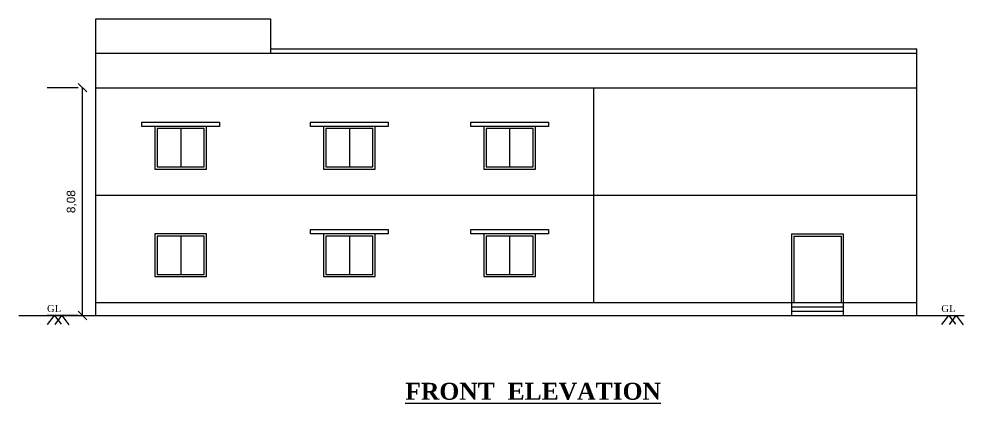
# Model space of a CAD drawing. Header units: metres. Extents: x 2063 to 2266, y 1708 to 2054.
# Drawn here: x 2165.86 to 2199.37, y 1991.83 to 2005.46 of the extents above; entities that cross this region are included whole.
import ezdxf

# ---------------------------------------------------------------- set-up
doc = ezdxf.new("R2010")
doc.units = ezdxf.units.M
doc.styles.get("Standard").update_dxf_attribs({"font": 'arial.ttf'})
doc.styles.add('TIMES NEW ROMAN', font='times.ttf')
doc.dimstyles.new('ISO-25', dxfattribs={"dimtxt": 2.5, "dimasz": 2.5, "dimexe": 1.25, "dimexo": 0.625, "dimtad": 1, "dimtxsty": 'Standard', "dimcen": 2.5, "dimadec": 0, "dimazin": 0, "dimtfac": 1, "dimtmove": 0, "dimatfit": 3, "dimfxl": 0, "dimarcsym": 0})

# ---------------------------------------------------------------- blocks, each defined once
blk = doc.blocks.new('_Oblique')
at = {"color": 0, "linetype": 'ByBlock', "lineweight": -2}
blk.add_line((-0.5, -0.5), (0.5, 0.5), dxfattribs=at)
blk = doc.blocks.new('*D68')
at = {"color": 0, "lineweight": -2}
for p, q in [((2167.96222629992, 2003.016362001028), (2166.867560776044, 2003.016362001028)), ((2168.117560776043, 1994.936362001028), (2168.117560776043, 2003.016362001028)), ((2167.962226299922, 1994.936362001028), (2166.867560776044, 1994.936362001028))]:
    blk.add_line(p, q, dxfattribs=at)
at = {"layer": 'Defpoints', "color": 0}
for p in [(2168.117560776043, 2003.016362001028), (2168.58722629992, 2003.016362001028), (2168.587226299922, 1994.936362001028)]:
    blk.add_point(p, dxfattribs=at)
at = {"color": 0, "lineweight": -2, "xscale": 0.3, "yscale": 0.3, "zscale": 0.3}
for p, rotation in [((2168.117560776043, 2003.016362001028), 90), ((2168.117560776043, 1994.936362001028), 270)]:
    blk.add_blockref('_Oblique', p, dxfattribs=dict(at, rotation=rotation))
at = {"color": 0, "insert": (2167.737274282183, 1998.976362001027), "char_height": 0.3, "attachment_point": 5, "rotation": 90}
blk.add_mtext('8,08', dxfattribs=at)

msp = doc.modelspace()

# ---------------------------------------------------------------- linework, layer by layer
for p, q in [((2168.587226299921, 1994.936362001027, 19.76520000000002), (2168.587226299919, 2005.456362001027, 19.76520000000002)), ((2168.587226299921, 2005.456362001027), (2174.778226299922, 2005.456362001027)), ((2174.778226299921, 2005.456362001027, 3.12106949447644), (2174.778226299921, 2004.236362001027, 3.12106949447644)), ((2174.778226299921, 2004.396362001027), (2197.697226299927, 2004.396362001027)), ((2197.697226299927, 2004.236362001027), (2197.697226299927, 2004.396362001027)), ((2168.587226299921, 2004.236362001027), (2197.697226299927, 2004.236362001027)), ((2197.697226299927, 1994.936362001027, 19.76520000000002), (2197.697226299927, 2004.236362001027, 19.76520000000002)), ((2168.587226299921, 2003.016362001027), (2197.697226299927, 2003.016362001027)), ((2186.240226299919, 1995.396362001027, 19.76520000000002), (2186.240226299919, 2003.016362001027, 19.76520000000002)), ((2171.600875055807, 2001.566362001027), (2171.600875055807, 2000.206362001027)), ((2177.579887013783, 2001.566362001027), (2177.579887013783, 2000.206362001027)), ((2183.261063328242, 2001.566362001027), (2183.261063328242, 2000.206362001027)), ((2168.587226299921, 1999.206362001027), (2197.697226299927, 1999.206362001027)), ((2171.600875055807, 1997.756362001027), (2171.600875055807, 1996.396362001027)), ((2177.579887013783, 1997.756362001027), (2177.579887013783, 1996.396362001027)), ((2183.261063328242, 1997.756362001027), (2183.261063328242, 1996.396362001027)), ((2193.259072340931, 1997.836362001027), (2195.08907234093, 1997.836362001027)), ((2193.259072340931, 1997.836362001026, -16.64413050552311), (2193.259072340933, 1995.396362001027, -16.64413050552311)), ((2193.339072340933, 1997.756362001027), (2195.009072340932, 1997.756362001027)), ((2193.33907234093, 1997.756362001027, -16.64413050552311), (2193.339072340933, 1995.396362001027, -16.64413050552311)), ((2195.009072340932, 1997.756362001027, -16.64413050552311), (2195.009072340933, 1995.396362001027, -16.64413050552311)), ((2195.089072340931, 1997.836362001026, -16.64413050552311), (2195.089072340933, 1995.396362001027, -16.64413050552311)), ((2168.587226299921, 1995.396362001027), (2197.697226299927, 1995.396362001027)), ((2193.259072340933, 1995.396362001027, -16.64413050552311), (2193.25907234093, 1994.936362001027)), ((2193.259072340931, 1995.244981094409, -11.16673144947661), (2195.089072340929, 1995.24498109441, -11.16673144947643)), ((2195.089072340933, 1995.396362001027, -16.64413050552311), (2195.08907234093, 1994.936362001027)), ((2165.862154540435, 1994.936362001027), (2199.372289437062, 1994.936362001027)), ((2193.259072340931, 1995.087893943768, -5.482863979884943), (2195.089072340931, 1995.087893943768, -5.482863979884769))]:
    msp.add_line(p, q)
for points in [[(2170.685875055806, 2001.646362001027), (2170.225875055806, 2001.646362001027), (2170.225875055806, 2001.796362001027), (2172.515875055806, 2001.796362001027), (2172.975875055806, 2001.796362001027), (2172.975875055806, 2001.646362001027), (2172.515875055806, 2001.646362001027)], [(2176.664887013783, 2001.646362001027), (2176.204887013783, 2001.646362001027), (2176.204887013783, 2001.796362001027), (2178.494887013783, 2001.796362001027), (2178.954887013783, 2001.796362001027), (2178.954887013783, 2001.646362001027), (2178.494887013783, 2001.646362001027)], [(2182.34606332824, 2001.646362001027), (2181.88606332824, 2001.646362001027), (2181.88606332824, 2001.796362001027), (2184.176063328242, 2001.796362001027), (2184.63606332824, 2001.796362001027), (2184.63606332824, 2001.646362001027), (2184.176063328242, 2001.646362001027)], [(2176.664887013783, 1997.836362001027), (2176.204887013783, 1997.836362001027), (2176.204887013783, 1997.986362001027), (2178.494887013783, 1997.986362001026), (2178.954887013783, 1997.986362001026), (2178.954887013783, 1997.836362001026), (2178.494887013783, 1997.836362001026)], [(2182.34606332824, 1997.836362001027), (2181.88606332824, 1997.836362001027), (2181.88606332824, 1997.986362001027), (2184.176063328242, 1997.986362001026), (2184.63606332824, 1997.986362001026), (2184.63606332824, 1997.836362001026), (2184.176063328242, 1997.836362001026)], [(2166.870439664642, 1994.618099432435), (2167.120613726191, 1994.936362001027), (2167.36309003075, 1994.625196835887)], [(2167.153328764593, 1994.618099432435), (2167.38233418933, 1994.936362001027), (2167.631285142208, 1994.611188754755)], [(2198.577107072829, 1994.618099432435), (2198.827281134378, 1994.936362001027), (2199.069757438936, 1994.625196835887)], [(2198.85999617278, 1994.618099432435), (2199.089001597517, 1994.936362001027), (2199.337952550394, 1994.611188754755)]]:
    msp.add_lwpolyline(points)
for points in [[(2172.515875055806, 2001.646362001027), (2170.685875055806, 2001.646362001027), (2170.685875055806, 2000.126362001027), (2172.515875055806, 2000.126362001027)], [(2172.435875055806, 2001.566362001027), (2170.765875055806, 2001.566362001027), (2170.765875055806, 2000.206362001027), (2172.435875055806, 2000.206362001027)], [(2178.494887013783, 2001.646362001027), (2176.664887013783, 2001.646362001027), (2176.664887013783, 2000.126362001027), (2178.494887013783, 2000.126362001027)], [(2178.414887013783, 2001.566362001027), (2176.744887013783, 2001.566362001027), (2176.744887013783, 2000.206362001027), (2178.414887013783, 2000.206362001027)], [(2184.176063328242, 2001.646362001027), (2182.34606332824, 2001.646362001027), (2182.34606332824, 2000.126362001027), (2184.176063328242, 2000.126362001027)], [(2184.096063328242, 2001.566362001027), (2182.42606332824, 2001.566362001027), (2182.42606332824, 2000.206362001027), (2184.096063328242, 2000.206362001027)], [(2172.515875055806, 1997.836362001027), (2170.685875055806, 1997.836362001027), (2170.685875055806, 1996.316362001027), (2172.515875055806, 1996.316362001027)], [(2172.435875055806, 1997.756362001027), (2170.765875055806, 1997.756362001027), (2170.765875055806, 1996.396362001027), (2172.435875055806, 1996.396362001027)], [(2178.494887013783, 1997.836362001027), (2176.664887013783, 1997.836362001027), (2176.664887013783, 1996.316362001027), (2178.494887013783, 1996.316362001027)], [(2178.414887013783, 1997.756362001027), (2176.744887013783, 1997.756362001027), (2176.744887013783, 1996.396362001027), (2178.414887013783, 1996.396362001027)], [(2184.176063328242, 1997.836362001027), (2182.34606332824, 1997.836362001027), (2182.34606332824, 1996.316362001027), (2184.176063328242, 1996.316362001027)], [(2184.096063328242, 1997.756362001027), (2182.42606332824, 1997.756362001027), (2182.42606332824, 1996.396362001027), (2184.096063328242, 1996.396362001027)]]:
    msp.add_lwpolyline(points, close=True)

# ---------------------------------------------------------------- texts
at = {"ltscale": 0.2, "char_height": 0.25, "attachment_point": 7, "style": 'TIMES NEW ROMAN'}
for insert in [(2166.858053074451, 1995.057919837191, 4.235616508503368), (2198.564720482638, 1995.057919837191, 4.235616508503368)]:
    msp.add_mtext_dynamic_manual_height_columns('GL', width=0.9221214188267394, gutter_width=1.466304376150304, heights=[0], dxfattribs=dict(at, insert=insert))
at = {"insert": (2175.283047510456, 1992.551665288747, -9.882600000000016), "char_height": 0.6, "attachment_point": 1, "style": 'TIMES NEW ROMAN'}
msp.add_mtext_dynamic_manual_height_columns('{\\fTimes New Roman|b1|i0|c0|p18;\\W9.44185;\\L  \\W1;FRONT  ELEVATION}', width=17.22221438035831, gutter_width=1, heights=[0], dxfattribs=at)

# ---------------------------------------------------------------- dimensions: what is measured, and where the dimension line sits
dim = msp.add_aligned_dim(p1=(2168.587226299921, 1994.936362001027), p2=(2168.587226299919, 2003.016362001027), distance=0.46966552387630145, dimstyle='ISO-25', override={"dimtxt": 0.3, "dimasz": 0.3, "dimgap": 0.2, "dimblk1": 'Oblique', "dimblk2": 'Oblique', "dimsah": 1, "dimsd1": 0, "dimsd2": 0, "dimtmove": 1})
dim.commit()
dim.dimension.update_dxf_attribs({"geometry": '*D68', "text_midpoint": (2167.737274282183, 1998.976362001027)})

doc.saveas('drawing.dxf')
